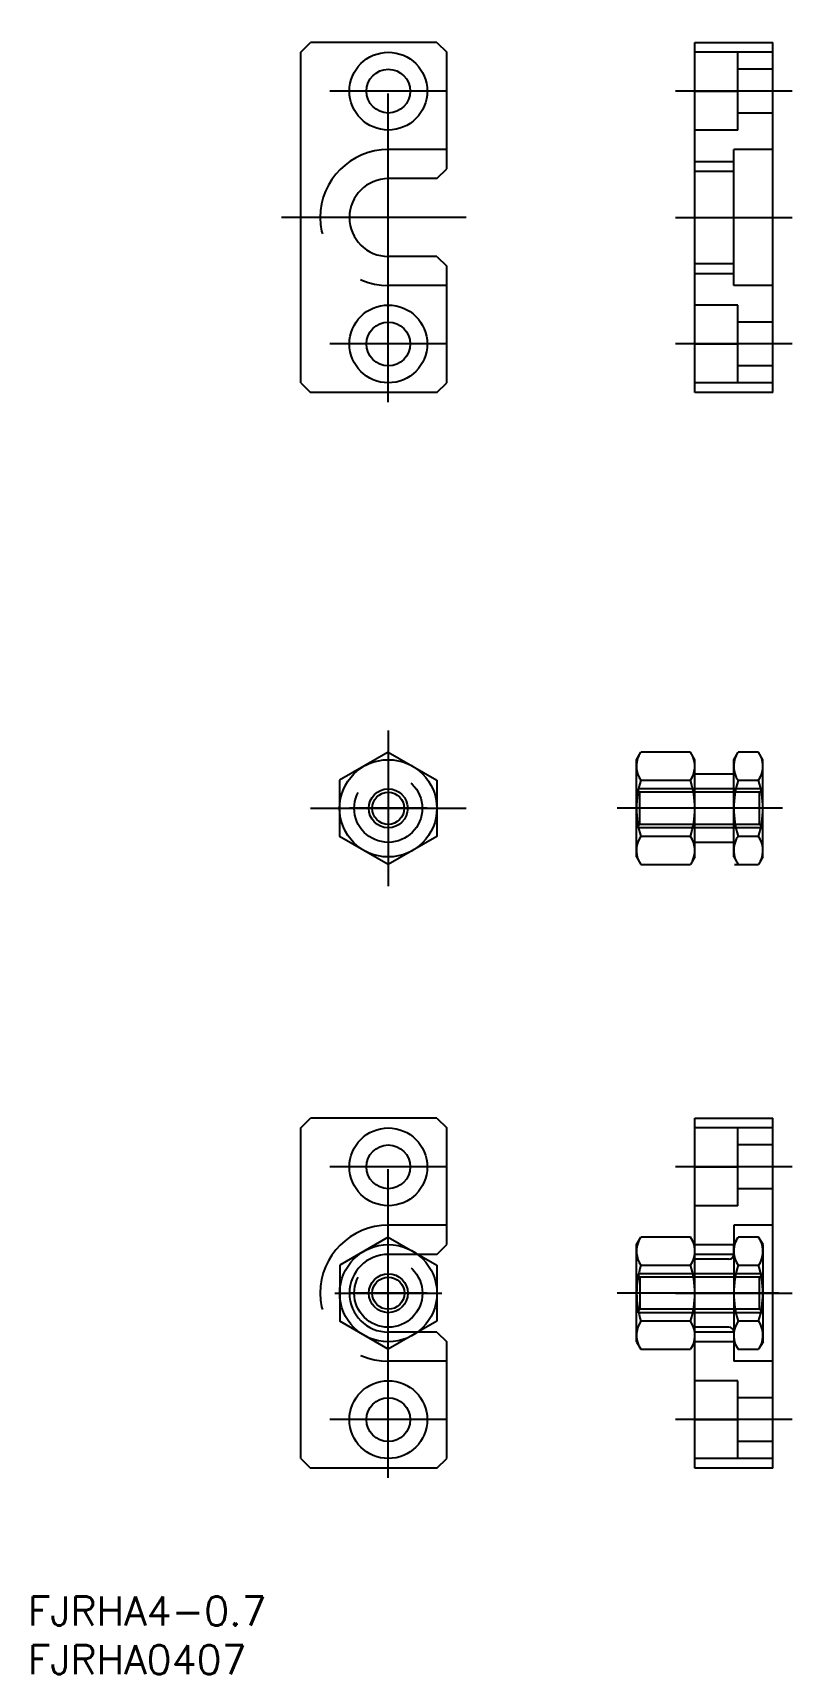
# Model space of a CAD drawing. Extents: x -37 to 42, y -39 to 130.
import ezdxf

# ---------------------------------------------------------------- set-up
doc = ezdxf.new("R2010")
doc.units = 0
doc.linetypes.add('CENTER', pattern=[50.8, 31.75, -6.35, 6.35, -6.35])
doc.linetypes.add('DASHED', pattern=[19.05, 12.7, -6.35])
doc.layers.get('0').update_dxf_attribs({"linetype": 'CONTINUOUS'})
doc.layers.add('CENTER', color=1, linetype='CENTER')
doc.styles.get("Standard").update_dxf_attribs({"font": 'txt.shx', "height": 3, "bigfont": 'bigfont.shx'})

# ---------------------------------------------------------------- blocks, each defined once
blk = doc.blocks.new('*U22')
at = {"color": 7, "linetype": 'CONTINUOUS'}
blk.add_text('FJRHA4-0.7', height=3, dxfattribs=at).set_placement((-37.07, -34.19))
blk = doc.blocks.new('*U23')
at = {"color": 7, "linetype": 'CONTINUOUS'}
blk.add_text('FJRHA0407', height=3, dxfattribs=at).set_placement((-37.07, -39.19))

msp = doc.modelspace()

# ---------------------------------------------------------------- linework, layer by layer
at = {"color": 7, "linetype": 'CONTINUOUS'}
for p, q in [((-9, 127.65), (-8, 128.65)), ((5, 128.65), (-8, 128.65)), ((5, 128.65), (6, 127.65)), ((31.53, 128.65), (39.53, 128.65)), ((31.53, 92.65), (31.53, 128.65)), ((39.53, 92.65), (39.53, 128.65)), ((-9, 93.65), (-9, 127.65)), ((6, 115.65), (6, 127.65)), ((39.53, 127.65), (31.53, 127.65)), ((31.53, 123.65), (35.93, 123.65)), ((35.53, 103.65), (35.53, 117.65)), ((39.53, 117.65), (35.53, 117.65)), ((39.53, 117.65), (35.53, 117.65)), ((5, 114.65), (6, 115.65)), ((31.53, 116.4), (35.53, 116.4)), ((35.53, 115.4), (31.53, 115.4)), ((5, 114.65), (0, 114.65)), ((5, 106.65), (0, 106.65)), ((5, 106.65), (6, 105.65)), ((6, 93.65), (6, 105.65)), ((35.53, 105.9), (31.53, 105.9)), ((31.53, 104.9), (35.53, 104.9)), ((39.53, 103.65), (35.53, 103.65)), ((31.53, 97.65), (35.93, 97.65)), ((-9, 93.65), (-8, 92.65)), ((5, 92.65), (6, 93.65)), ((39.53, 93.65), (31.53, 93.65)), ((5, 92.65), (-8, 92.65)), ((39.53, 92.65), (31.53, 92.65)), ((25.52, 54.88), (25.96, 55.65)), ((25.52, 44.88), (25.52, 54.88)), ((31.07, 55.65), (25.96, 55.65)), ((31.52, 54.88), (31.07, 55.65)), ((31.52, 44.88), (31.52, 54.88)), ((35.52, 54.88), (35.96, 55.65)), ((35.52, 44.88), (35.52, 54.88)), ((38.07, 55.65), (35.96, 55.65)), ((38.52, 54.88), (38.07, 55.65)), ((38.52, 44.88), (38.52, 54.88)), ((25.96, 52.76), (31.07, 52.76)), ((31.52, 46.13), (31.52, 53.63)), ((35.52, 53.38), (31.52, 53.38)), ((35.96, 52.76), (38.07, 52.76)), ((35.52, 49.88), (30.77, 49.88)), ((31.07, 46.99), (25.96, 46.99)), ((35.52, 46.38), (31.52, 46.38)), ((38.07, 46.99), (35.96, 46.99)), ((25.52, 44.88), (25.96, 44.1)), ((25.96, 44.1), (31.07, 44.1)), ((31.52, 44.88), (31.07, 44.1)), ((35.52, 44.88), (35.96, 44.1)), ((35.59, 44.1), (38.07, 44.1)), ((38.52, 44.88), (38.07, 44.1)), ((-9, 17), (-8, 18)), ((-9, -17), (-9, 17)), ((5, 18), (-8, 18)), ((5, 18), (6, 17)), ((6, 5), (6, 17)), ((31.53, 18), (39.53, 18)), ((31.53, -18), (31.53, 18)), ((39.53, 17), (31.53, 17)), ((39.53, -18), (39.53, 18)), ((31.53, 13), (35.93, 13)), ((39.53, 7), (35.53, 7)), ((39.53, 7), (35.53, 7)), ((35.53, 7), (35.53, -7)), ((25.53, 5), (25.97, 5.77)), ((31.08, 5.77), (25.97, 5.77)), ((31.53, 5), (31.08, 5.77)), ((35.53, 5), (35.97, 5.77)), ((38.08, 5.77), (35.97, 5.77)), ((38.53, 5), (38.08, 5.77)), ((5, 4), (3.07, 4)), ((5, 4), (6, 5)), ((25.53, -5), (25.53, 5)), ((31.53, 5), (35.53, 5)), ((31.53, -5), (31.53, 5)), ((35.53, 4), (31.53, 4)), ((31.53, -3.75), (31.53, 3.75)), ((35.03, 3.5), (31.53, 3.5)), ((35.53, 4), (35.53, 5)), ((38.53, -5), (38.53, 5)), ((25.97, 2.89), (31.08, 2.89)), ((35.97, 2.89), (38.08, 2.89)), ((35.53, 0), (30.78, 0)), ((31.08, -2.89), (25.97, -2.89)), ((38.08, -2.89), (35.97, -2.89)), ((5, -4), (3.07, -4)), ((5, -4), (6, -5)), ((6, -17), (6, -5)), ((25.53, -5), (25.97, -5.77)), ((31.53, -5), (31.08, -5.77)), ((35.03, -3.5), (31.53, -3.5)), ((35.53, -4), (31.53, -4)), ((35.53, -5), (31.53, -5)), ((35.53, -5), (35.97, -5.77)), ((38.53, -5), (38.08, -5.77)), ((25.97, -5.77), (31.08, -5.77)), ((35.97, -5.77), (38.08, -5.77)), ((39.53, -7), (35.53, -7)), ((31.53, -13), (35.93, -13)), ((-9, -17), (-8, -18)), ((5, -18), (-8, -18)), ((5, -18), (6, -17)), ((39.53, -17), (31.53, -17)), ((39.53, -18), (31.53, -18))]:
    msp.add_line(p, q, dxfattribs=at)
at = {"color": 3, "linetype": 'DASHED'}
for p, q in [((35.93, 127.65), (31.53, 127.65)), ((35.93, 119.65), (35.93, 127.65)), ((39.53, 125.9), (35.93, 125.9)), ((39.53, 121.4), (35.93, 121.4)), ((35.93, 119.65), (31.53, 119.65)), ((6, 117.65), (0, 117.65)), ((6, 103.65), (0, 103.65)), ((35.93, 101.65), (31.53, 101.65)), ((35.93, 93.65), (35.93, 101.65)), ((39.53, 99.9), (35.93, 99.9)), ((39.53, 95.4), (35.93, 95.4)), ((35.93, 93.65), (31.53, 93.65)), ((38.52, 51.88), (25.52, 51.88)), ((25.52, 51.88), (25.87, 51.53)), ((38.17, 51.53), (25.87, 51.53)), ((25.87, 48.23), (25.87, 51.53)), ((38.52, 51.88), (38.17, 51.53)), ((38.17, 48.23), (38.17, 51.53)), ((25.52, 47.88), (25.87, 48.23)), ((38.52, 47.88), (25.52, 47.88)), ((38.17, 48.23), (25.87, 48.23)), ((38.52, 47.88), (38.17, 48.23)), ((35.93, 17), (31.53, 17)), ((35.93, 9), (35.93, 17)), ((39.53, 15.25), (35.93, 15.25)), ((39.53, 10.75), (35.93, 10.75)), ((35.93, 9), (31.53, 9)), ((6, 7), (0, 7)), ((3.07, 4), (0, 4)), ((38.53, 2), (25.53, 2)), ((25.53, 2), (25.88, 1.65)), ((38.53, 2), (38.18, 1.65)), ((38.18, 1.65), (25.88, 1.65)), ((25.88, -1.65), (25.88, 1.65)), ((38.18, -1.65), (38.18, 1.65)), ((25.53, -2), (25.88, -1.65)), ((38.18, -1.65), (25.88, -1.65)), ((38.53, -2), (38.18, -1.65)), ((38.53, -2), (25.53, -2)), ((3.07, -4), (0, -4)), ((6, -7), (0, -7)), ((35.93, -9), (31.53, -9)), ((35.93, -17), (35.93, -9)), ((39.53, -10.75), (35.93, -10.75)), ((39.53, -15.25), (35.93, -15.25)), ((35.93, -17), (31.53, -17))]:
    msp.add_line(p, q, dxfattribs=at)
for p, q in [((-0.01, 55.65), (-5.01, 52.76)), ((-0.01, 55.65), (4.99, 52.76)), ((-5.01, 52.76), (-5.01, 46.99)), ((4.99, 52.76), (4.99, 46.99)), ((-0.01, 44.1), (-5.01, 46.99)), ((4.99, 46.99), (-0.01, 44.1)), ((0, 5.77), (-5, 2.89)), ((0, 5.77), (5, 2.89)), ((-5, 2.89), (-5, -2.89)), ((5, 2.89), (5, -2.89)), ((0, -5.77), (-5, -2.89)), ((5, -2.89), (0, -5.77))]:
    msp.add_line(p, q)
at = {"color": 7, "linetype": 'CONTINUOUS'}
for centre, radius in [((0, 123.65), 4), ((0, 123.65), 2.25), ((0, 97.65), 4), ((0, 97.65), 2.25), ((0, 13), 4), ((0, 13), 2.25), ((0, -13), 4), ((0, -13), 2.25)]:
    msp.add_circle(centre, radius, dxfattribs=at)
for centre, radius in [((-0.01, 49.88), 5), ((-0.01, 49.88), 1.65), ((0, 0), 5), ((0, 0), 1.65)]:
    msp.add_circle(centre, radius)
at = {"color": 3, "linetype": 'DASHED'}
for centre in [(-0.01, 49.88), (0, 0)]:
    msp.add_circle(centre, 3.5, dxfattribs=at)
at = {"color": 3, "linetype": 'CONTINUOUS'}
msp.add_circle((-0.01, 49.88), 2, dxfattribs=at)
at = {"color": 3}
msp.add_circle((0, 0), 2, dxfattribs=at)
at = {"color": 3, "linetype": 'DASHED'}
for centre, radius in [((0, 110.65), 7), ((0, 0), 7), ((0, 0), 4)]:
    msp.add_arc(centre, radius, 90, 270, dxfattribs=at)
at = {"color": 7, "linetype": 'CONTINUOUS'}
for centre, radius, start, end in [((0, 110.65), 4, 90, 270), ((28.07, 54.21), 2.56, 154.3842, 214.3842), ((28.96, 54.21), 2.56, 325.6158, 25.6158), ((38.07, 54.21), 2.56, 154.3842, 214.3842), ((35.96, 54.21), 2.56, 325.6158, 25.6158), ((35.07, 49.88), 9.55, 162.412, 197.588), ((21.96, 49.88), 9.55, 342.412, 17.588), ((45.07, 49.88), 9.55, 162.412, 197.588), ((28.96, 49.88), 9.55, 342.412, 17.588), ((28.07, 45.55), 2.56, 145.6158, 205.6158), ((28.96, 45.55), 2.56, 334.3842, 34.3842), ((38.07, 45.55), 2.56, 145.6158, 205.6158), ((35.96, 45.55), 2.56, 334.3842, 34.3842), ((28.08, 4.33), 2.56, 154.3842, 214.3842), ((28.97, 4.33), 2.56, 325.6158, 25.6158), ((38.08, 4.33), 2.56, 154.3842, 214.3842), ((35.97, 4.33), 2.56, 325.6158, 25.6158), ((35.03, 4), 0.5, 270, 360), ((35.08, 0), 9.55, 162.412, 197.588), ((21.97, 0), 9.55, 342.412, 17.588), ((45.08, 0), 9.55, 162.412, 197.588), ((28.97, 0), 9.55, 342.412, 17.588), ((28.08, -4.33), 2.56, 145.6158, 205.6158), ((28.97, -4.33), 2.56, 334.3842, 34.3842), ((38.08, -4.33), 2.56, 145.6158, 205.6158), ((35.97, -4.33), 2.56, 334.3842, 34.3842), ((35.03, -4), 0.5, 0, 90)]:
    msp.add_arc(centre, radius, start, end, dxfattribs=at)
at = {"layer": 'CENTER', "color": 1, "linetype": 'CENTER'}
for p, q in [((0, 91.65), (0, 129.65)), ((6, 123.65), (-6, 123.65)), ((41.53, 123.65), (29.53, 123.65)), ((8, 110.65), (-11, 110.65)), ((29.53, 110.65), (41.53, 110.65)), ((6, 97.65), (-6, 97.65)), ((41.53, 97.65), (29.53, 97.65)), ((-0.01, 57.88), (-0.01, 41.88)), ((-8.01, 49.88), (7.99, 49.88)), ((-5.51, 49.88), (5.49, 49.88)), ((3.99, 49.88), (-4.01, 49.88)), ((40.52, 49.88), (23.52, 49.88)), ((0, -19), (0, 19)), ((6, 13), (-6, 13)), ((41.53, 13), (29.53, 13)), ((-5.5, 0), (5.5, 0)), ((-5, 0), (5, 0)), ((40.15, 0), (23.53, 0)), ((4, 0), (-4, 0)), ((29.53, 0), (41.53, 0)), ((6, -13), (-6, -13)), ((41.53, -13), (29.53, -13))]:
    msp.add_line(p, q, dxfattribs=at)

# ---------------------------------------------------------------- block references
at = {"color": 7, "linetype": 'CONTINUOUS'}
for name in ['*U22', '*U23']:
    msp.add_blockref(name, (0, 0), dxfattribs=at)

doc.saveas('drawing.dxf')
